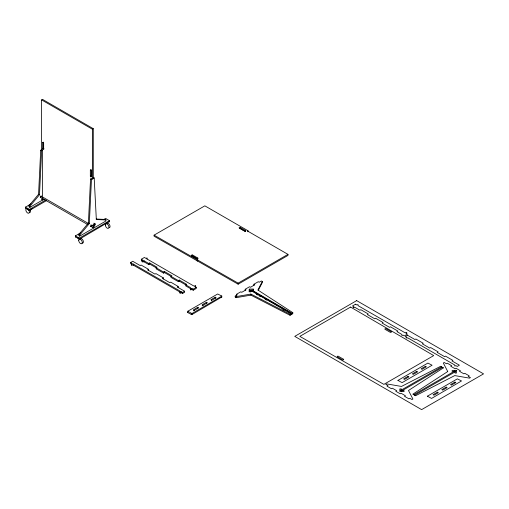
<?xml version="1.0" encoding="UTF-8"?>
<svg xmlns="http://www.w3.org/2000/svg" width="509" height="509" viewBox="0 0 509 509"><rect width="100%" height="100%" fill="white"/><g stroke="black" fill="none" stroke-linecap="round" stroke-linejoin="round"><path stroke-width="0.76" d="M41.477 196.379L42.527 195.774L42.527 150.244L41.617 149.716L41.617 99.904L42.527 99.376L93.281 128.675L93.281 178.494L92.823 178.226M43.92 199.254L29.891 207.354L28.975 206.826L28.975 205.776L38.569 194.26L40.701 150.244L42.069 149.455M29.891 207.354L29.891 206.298L39.486 194.788L41.617 150.772L42.527 150.244M96.15 219.023L105.007 219.43L105.917 219.958L105.917 221.008L79.728 236.131L78.819 235.603L78.819 234.547L88.407 223.031L90.538 179.022L91.455 178.494L92.371 179.022L92.371 129.203L93.281 128.675M79.728 236.131L79.728 235.075L89.323 223.559L91.455 179.55L94.197 177.965L96.328 219.519L105.917 219.958M109.429 221.307L109.32 220.982L109.32 221.421M253.921 285.282L253.921 284.226L258.286 281.706L259.202 282.234L261.384 280.974L262.3 281.502L257.885 290.028L292.802 312.647L292.802 313.703L290.06 315.287L250.88 295.125L236.106 297.676L235.196 297.148L235.196 296.092L237.379 294.832L236.462 294.304L236.462 295.36M258.222 290.429L262.3 282.559L262.3 281.502M40.491 197.301L41.134 196.181M42.05 198.198L42.692 197.085M42.336 198.37L41.693 199.483L42.641 200.037L44.2 199.445M90.672 226.27L91.315 225.156M91.232 226.594L91.874 225.474M92.371 225.761L93.281 225.232L94.33 223.413M92.74 227.466L94.89 223.737M75.415 236.806L79.474 239.147L109.32 221.568M31.004 203.842L25.463 207.214L29.547 209.358L45.912 199.922M25.577 208.028L29.547 210.414L46.593 200.584M80.842 232.619L75.307 235.991L79.474 238.091L109.448 220.69L105.675 218.456L103.225 219.697M109.32 221.918L109.39 220.562M187.834 311.215L191.893 313.557L221.848 296.085L217.674 293.986L187.834 311.215L187.834 312.621L191.804 314.651L221.739 297.033M187.834 312.272L187.834 312.621M42.629 142.685A0.719 0.414 60 0 1 43.138 142.393A0.719 0.414 60 0 1 43.647 143.271L43.647 149.131A0.719 0.414 60 0 1 43.138 149.423A0.719 0.414 60 0 1 42.629 148.545L42.629 142.685L43.545 142.157M42.629 148.545L43.545 148.017L43.545 142.889M90.335 170.229A0.719 0.414 60 0 1 90.844 169.936A0.719 0.414 60 0 1 91.353 170.814L91.353 176.674A0.719 0.414 60 0 1 90.844 176.967A0.719 0.414 60 0 1 90.335 176.089L90.335 170.229L91.251 169.701L91.251 175.56A0.719 0.414 60 0 0 91.397 176.063M30.915 209.135L32.194 208.397M90.335 176.089L91.251 175.56M106.763 222.897L108.042 222.159M247.985 230.749L247.527 231.01L287.979 254.366L287.979 255.423L238.136 284.194L154.087 236.201L154.087 235.145L204.841 205.84L247.985 230.749L247.985 231.805M131.608 264.139L130.628 263.573L130.628 262.517L132.76 261.282L140.172 265.564L141.082 265.036L148.494 269.312L148.494 270.368M142.323 260.85L141.337 260.284L141.337 259.227L144.384 257.471L145.854 258.317L147.076 257.968L147.076 259.024M142.202 261.836L142.202 260.78L144.028 260.78L148.749 263.503L149.665 262.975L157.071 267.257L156.161 267.785L156.161 268.841L163.567 273.117L164.483 272.589L178.392 280.618L179.302 280.09L186.714 284.366L185.798 284.894L185.798 285.95L190.824 288.851L191.74 288.323L193.21 289.176L196.251 287.413L196.251 288.469L193.21 290.232L191.74 289.379L190.824 289.907L190.519 287.623L179.302 281.146L178.392 281.674L170.979 277.392L170.979 276.342L171.896 275.814L164.483 271.532L163.567 272.06L149.665 264.031L148.749 264.559L144.028 261.836L142.202 261.836L141.896 260.602L142.813 260.08L141.337 259.227M148.494 269.312L147.578 269.84L154.99 274.122L155.9 273.594L163.313 277.869L163.313 278.926M163.313 277.869L162.396 278.398L169.809 282.673L170.725 282.145L178.131 286.427L178.131 287.483M154.087 235.145L238.136 283.138L287.979 254.366M178.131 286.427L177.221 286.955L184.627 291.231L184.627 292.287L182.496 293.515L181.026 292.669L180.11 293.197L179.811 290.906L133.32 264.069L131.487 264.069L131.487 265.125L133.32 265.125L180.11 292.141L181.026 291.612L182.496 292.465L184.627 291.231M195.698 287.095L195.698 286.039L194.782 286.567L196.251 287.413M193.414 310.859L198.695 307.818L197.778 307.29L193.414 309.809L194.33 310.337M202.149 305.82L207.424 302.772L206.514 302.244L202.149 304.77L203.059 305.292M211.502 300.425L216.153 297.733L215.243 297.205L210.879 299.725L211.789 300.253M236.462 294.304L240.827 291.784L241.743 292.312L246.108 289.793L245.192 289.265L245.192 290.321M245.192 289.265L249.556 286.745L250.473 287.273L254.837 284.754L253.921 284.226M249.206 291.981L249.206 289.061L253.507 289.061L253.507 290.334L251.408 290.334L250.498 290.862L250.498 292.077M292.802 312.647L290.976 314.231L290.976 313.703L251.548 290.944L250.498 291.549L249.206 291.549M291.886 313.703L252.458 290.944L252.458 290.416L253.507 289.806M235.196 296.092L236.106 296.62L250.88 294.075L290.06 314.231L290.976 313.703M441.577 366.817L400.488 390.537L401.404 391.065L442.493 367.339M413.734 394.691L454.823 370.972L455.74 371.5L414.65 395.219M41.999 199.662L43.558 199.07M195.698 286.039L193.566 285.861L146.77 258.846M249.206 290.117L253.507 290.117M41.617 99.904L92.371 129.203M245.446 230.456A0.719 0.414 0 0 1 245.446 231.041A0.719 0.414 0 0 1 244.428 231.041L239.357 228.108A0.719 0.414 0 0 1 239.357 227.523A0.719 0.414 0 0 1 240.369 227.523L245.446 230.456L245.446 231.512L240.369 228.579A0.719 0.414 0 0 0 239.504 228.516M93.281 177.437L94.197 177.965M40.701 150.244L41.617 150.772M90.538 179.022L91.455 179.55M197.734 257.999A0.719 0.414 0 0 1 197.734 258.585A0.719 0.414 0 0 1 196.722 258.585L191.645 255.658A0.719 0.414 0 0 1 191.645 255.066A0.719 0.414 0 0 1 192.663 255.066L197.734 257.999L197.734 259.056M252.458 290.416L291.886 313.175M191.645 256.122A0.719 0.414 0 0 1 192.663 256.122L197.104 258.687M256.307 294.215L257.662 295.004M259.024 295.786L260.385 296.569M265.144 299.317L266.5 300.1M282.813 309.523L284.175 310.305M93.872 223.152L95.539 224.106L93.382 227.835L90.246 226.028M92.823 224.972L93.281 225.232M38.569 194.26L39.486 194.788M88.407 223.031L89.323 223.559M88.502 223.527L40.828 196.003L40.186 197.123L87.853 224.647M90.863 224.889L93.382 226.346M130.628 262.517L132.098 263.363L131.188 263.891L131.487 265.125M28.975 205.776L29.891 206.298M78.819 234.547L79.728 235.075M27.2 208.824L29.026 209.873M77.648 237.945L78.87 238.651M290.06 314.231L290.06 315.287M251.548 290.944L251.548 291.466M251.408 290.334L251.408 290.862M250.88 294.075L250.88 295.125M240.369 227.523L240.369 228.579M238.136 283.138L238.136 284.194M236.106 296.62L236.106 297.676M221.739 295.977L221.739 297.383M215.243 297.205L215.243 298.261M206.514 302.244L206.514 303.3M197.778 307.29L197.778 308.339M197.683 259.787L197.683 260.843M197.231 260.048L197.231 261.104M195.392 285.861L195.392 286.917M193.21 289.176L193.21 290.232M192.663 255.066L192.663 256.122M191.893 313.557L191.893 314.613M191.74 288.323L191.74 289.379M191.282 313.557L191.282 314.613M190.824 288.851L190.824 289.907M182.496 292.465L182.496 293.515M181.026 291.612L181.026 292.669M180.11 292.141L180.11 293.197M179.302 280.09L179.302 281.146M178.392 280.618L178.392 281.674M164.483 271.532L164.483 272.589M163.567 272.06L163.567 273.117M149.665 262.975L149.665 264.031M148.749 263.503L148.749 264.559M144.028 260.78L144.028 261.836M133.32 264.069L133.32 265.125M79.474 238.091L79.474 239.147M78.87 238.091L78.87 239.147M75.415 235.75L75.415 237.156M29.637 209.32L29.637 210.376M29.026 209.32L29.026 210.376M25.577 206.972L25.577 208.378M44.048 148.895A0.719 0.414 60 0 1 43.545 148.017M80.098 238.918A2.513 1.451 60 0 1 83.043 240.401A2.513 1.451 60 0 1 82.095 243.079M106.744 223.534A2.513 1.451 60 0 1 109.537 224.723A2.513 1.451 60 0 1 109.168 227.739M30.285 210.166A2.513 1.451 60 0 1 29.21 212.546M28.09 209.231A2.513 1.451 60 0 1 29.172 212.857A2.513 1.451 60 0 1 26.373 211.668A2.513 1.451 60 0 1 26.742 208.658M397.943 380.408L402.116 382.641L432.084 365.233L427.897 363.07L397.943 380.408M427.395 396.199L431.568 398.432L461.523 380.961L457.349 378.861L427.395 396.199M443.403 367.867L408.485 390.492L412.901 399.018L411.985 399.546L409.802 398.286L408.892 398.814L404.528 396.295L405.438 395.767L401.073 393.247L400.163 393.775L395.798 391.249L396.708 390.727L392.344 388.208L391.434 388.73L387.069 386.21L387.979 385.682L385.797 384.422L386.713 383.901L401.48 386.446L440.66 366.289L443.403 367.867M447.742 371.545L412.824 394.17L415.56 395.748L454.747 375.591L469.514 378.136L470.431 377.608L468.248 376.348L469.158 375.82L464.793 373.301L463.884 373.829L459.512 371.309L460.429 370.781L456.064 368.261L455.148 368.79L450.783 366.27L451.699 365.742L447.335 363.222L446.418 363.75L444.236 362.491L443.326 363.019L447.742 371.545M356.669 300.622L294.749 336.366L421.63 409.624L483.55 373.873L356.669 300.622M350.574 307.067L299.82 336.366L383.869 384.365L433.713 355.594L350.574 307.067M355.549 304.197L352.502 305.954L353.978 306.806L353.061 307.328L355.193 307.506L359.914 310.229L360.83 309.701L368.236 313.983L367.326 314.511L374.732 318.787L375.648 318.259L383.061 322.541L382.144 323.069L389.557 327.344L390.467 326.816L397.879 331.092L396.963 331.62L401.684 334.349L401.989 335.577L402.905 335.049L404.375 335.902L407.423 334.139L405.947 333.293L406.863 332.765L404.731 332.587L358.241 305.75L357.935 304.516L357.019 305.044L355.549 304.197M407.518 335.253L405.387 336.487L406.863 337.333L405.947 337.861L408.078 338.04L454.569 364.883L454.874 366.111L455.79 365.583L457.26 366.435L459.392 365.201L451.979 360.926L452.895 360.397L445.483 356.122L444.573 356.644L437.161 352.368L438.077 351.84L430.665 347.564L429.749 348.092L422.343 343.81L423.253 343.282L415.847 339.007L414.93 339.535L407.518 335.253M408.002 376.367L403.637 378.893L404.553 379.415L408.918 376.895L408.002 376.367M416.737 371.328L412.366 373.848L413.283 374.376L417.647 371.856L416.737 371.328M425.467 366.289L421.102 368.809L422.012 369.337L426.377 366.817L425.467 366.289M437.454 392.159L433.089 394.685L434.005 395.207L438.37 392.687L437.454 392.159M446.183 387.12L441.818 389.639L442.735 390.168L447.099 387.648L446.183 387.12M454.912 382.081L450.548 384.6L451.464 385.128L455.829 382.609L454.912 382.081M456.42 370.577L452.113 370.577L452.113 371.322L454.213 371.322L455.129 371.85L455.129 373.065L456.42 373.065L456.42 370.577M401.098 388.971L399.807 388.971L399.807 391.459L404.114 391.459L404.114 390.708L402.015 390.708L401.098 390.187L401.098 388.971M391.179 331.683L386.102 328.75A0.719 0.414 0 0 0 385.09 328.75A0.719 0.414 0 0 0 385.09 329.336L390.161 332.269A0.719 0.414 0 0 0 391.179 332.269A0.719 0.414 0 0 0 391.179 331.683M343.473 359.227L338.396 356.294A0.719 0.414 0 0 0 337.378 356.294A0.719 0.414 0 0 0 337.378 356.879L342.455 359.812A0.719 0.414 0 0 0 343.473 359.812A0.719 0.414 0 0 0 343.473 359.227M78.742 240.452A2.513 1.451 60 0 0 81.408 243.766A2.513 1.451 60 0 0 81.408 240.216A2.513 1.451 60 0 0 78.742 240.452M105.388 225.067A2.513 1.451 60 0 0 108.048 228.382A2.513 1.451 60 0 0 108.048 224.832A2.513 1.451 60 0 0 105.388 225.067"/></g></svg>
